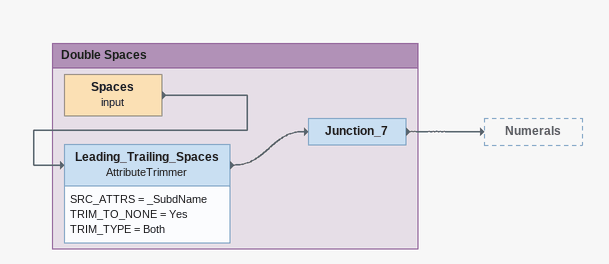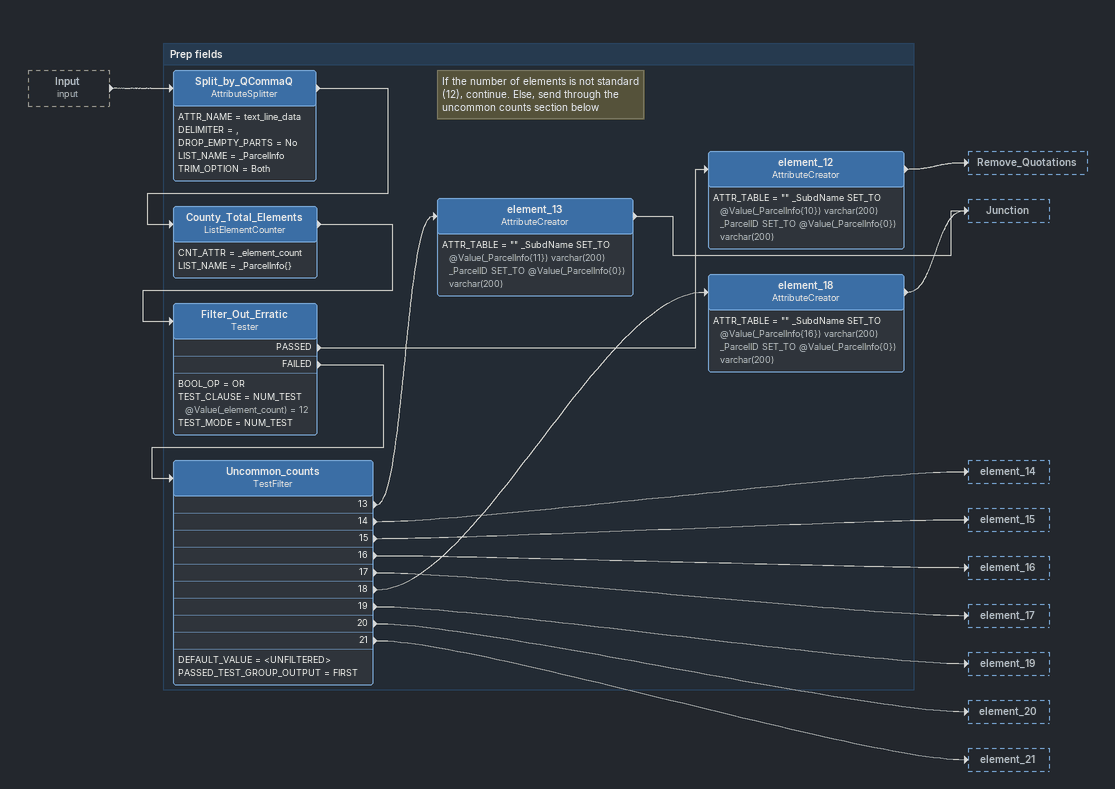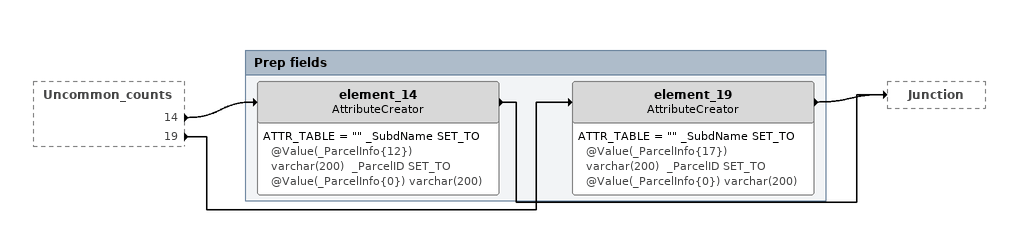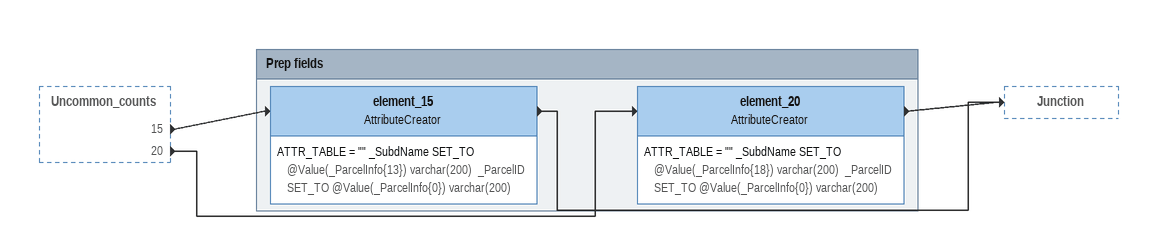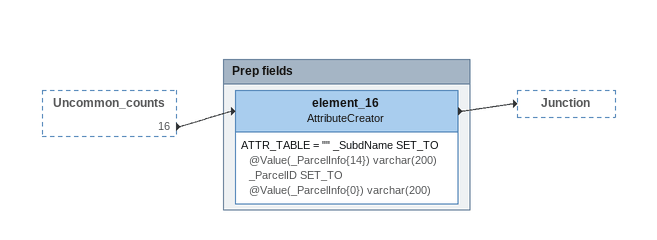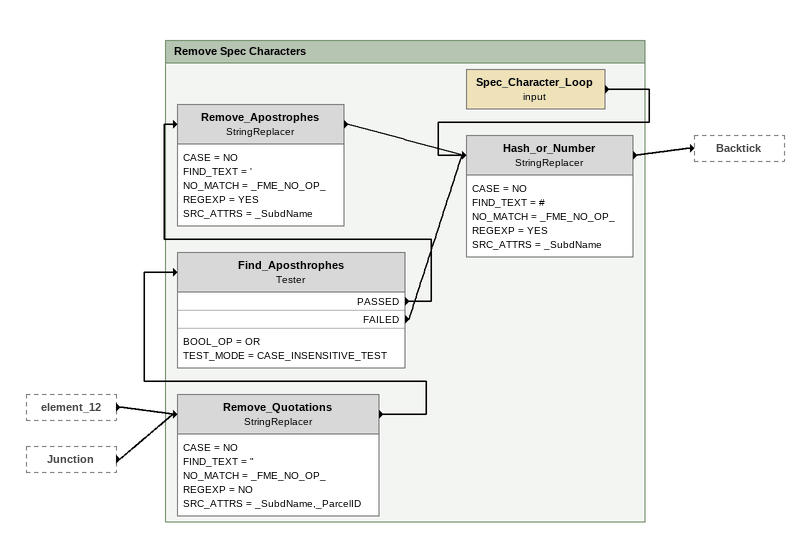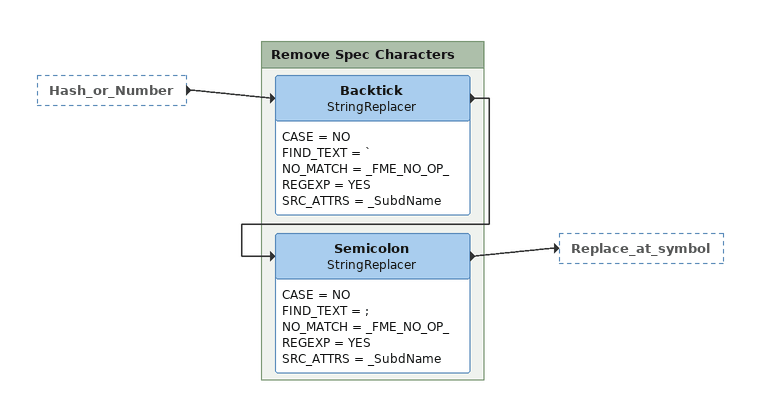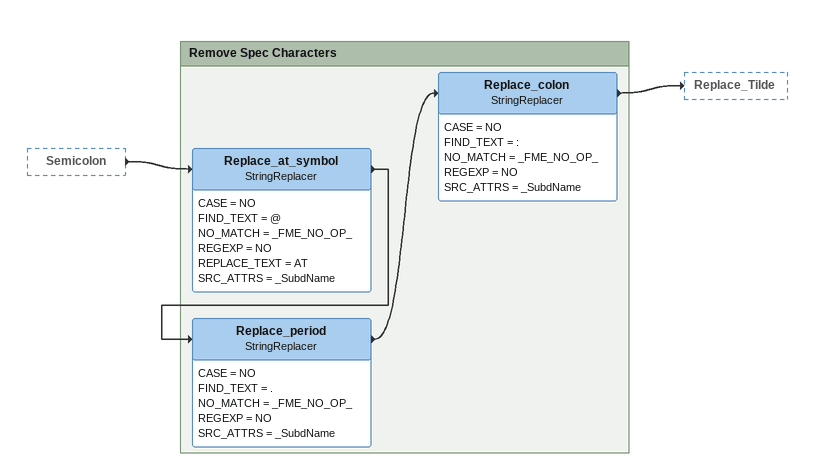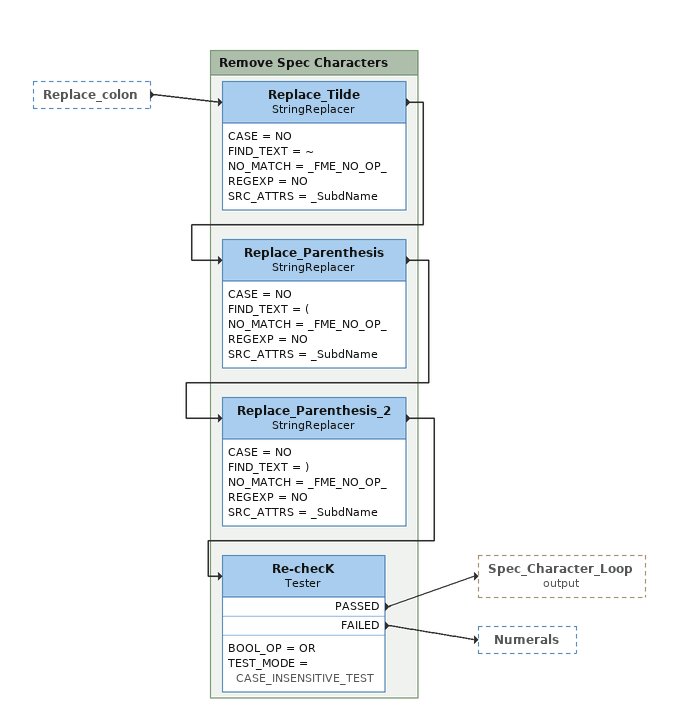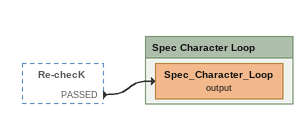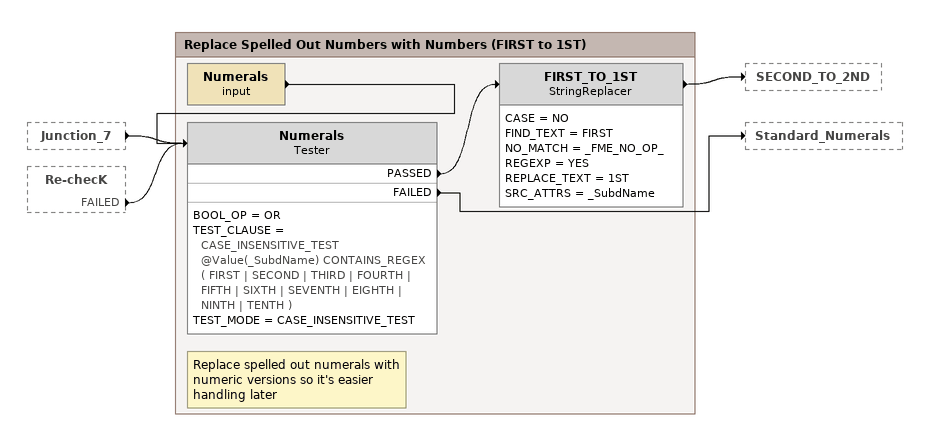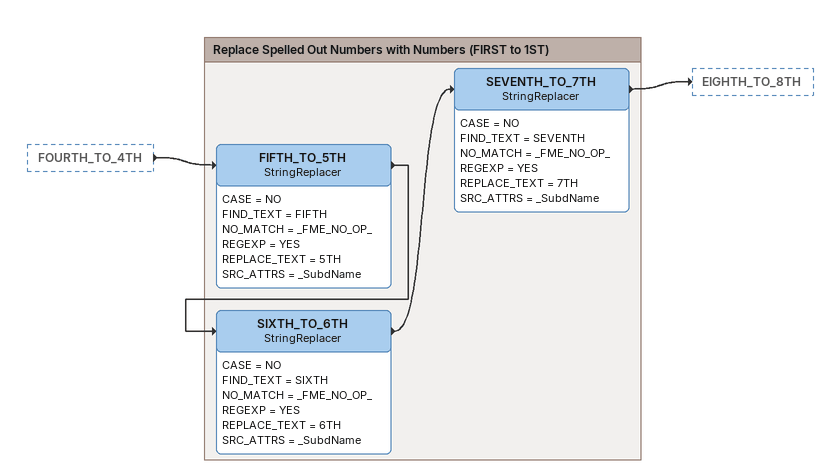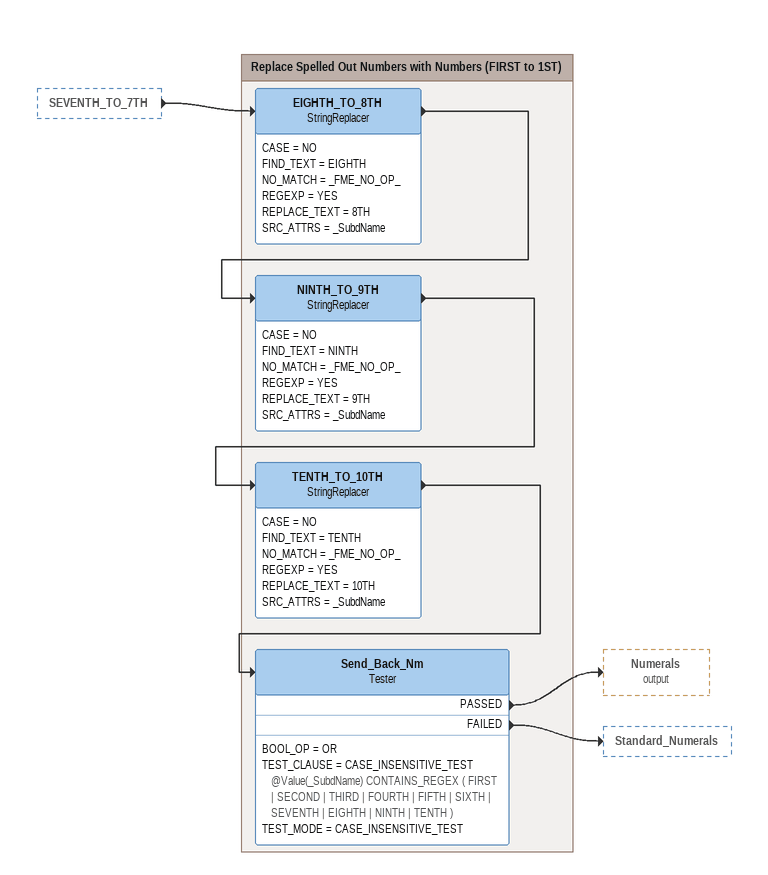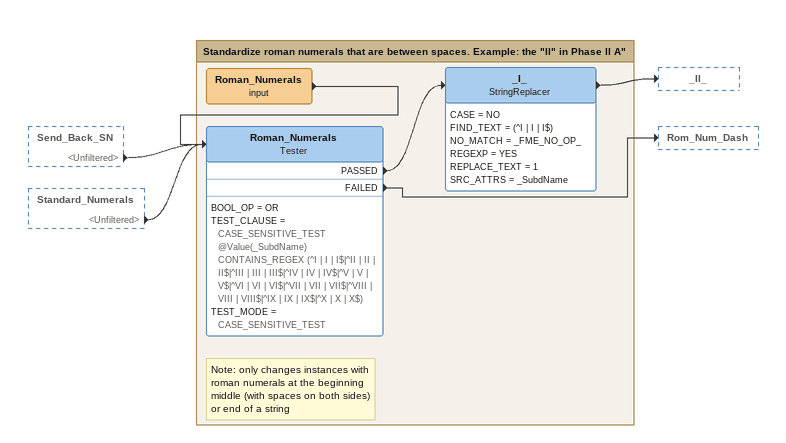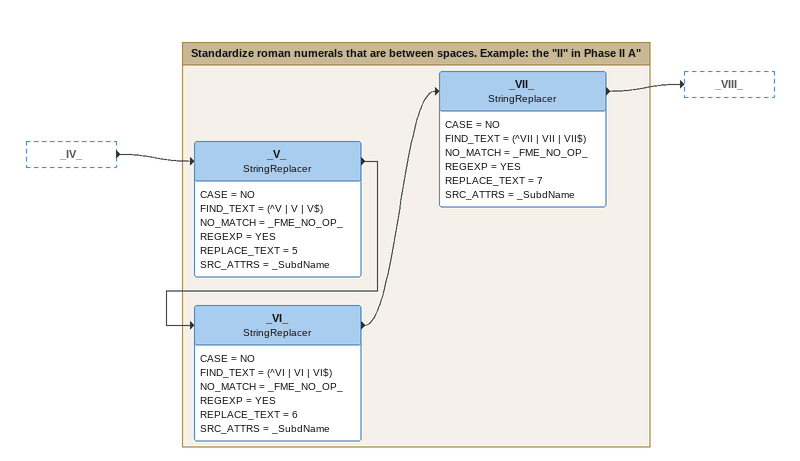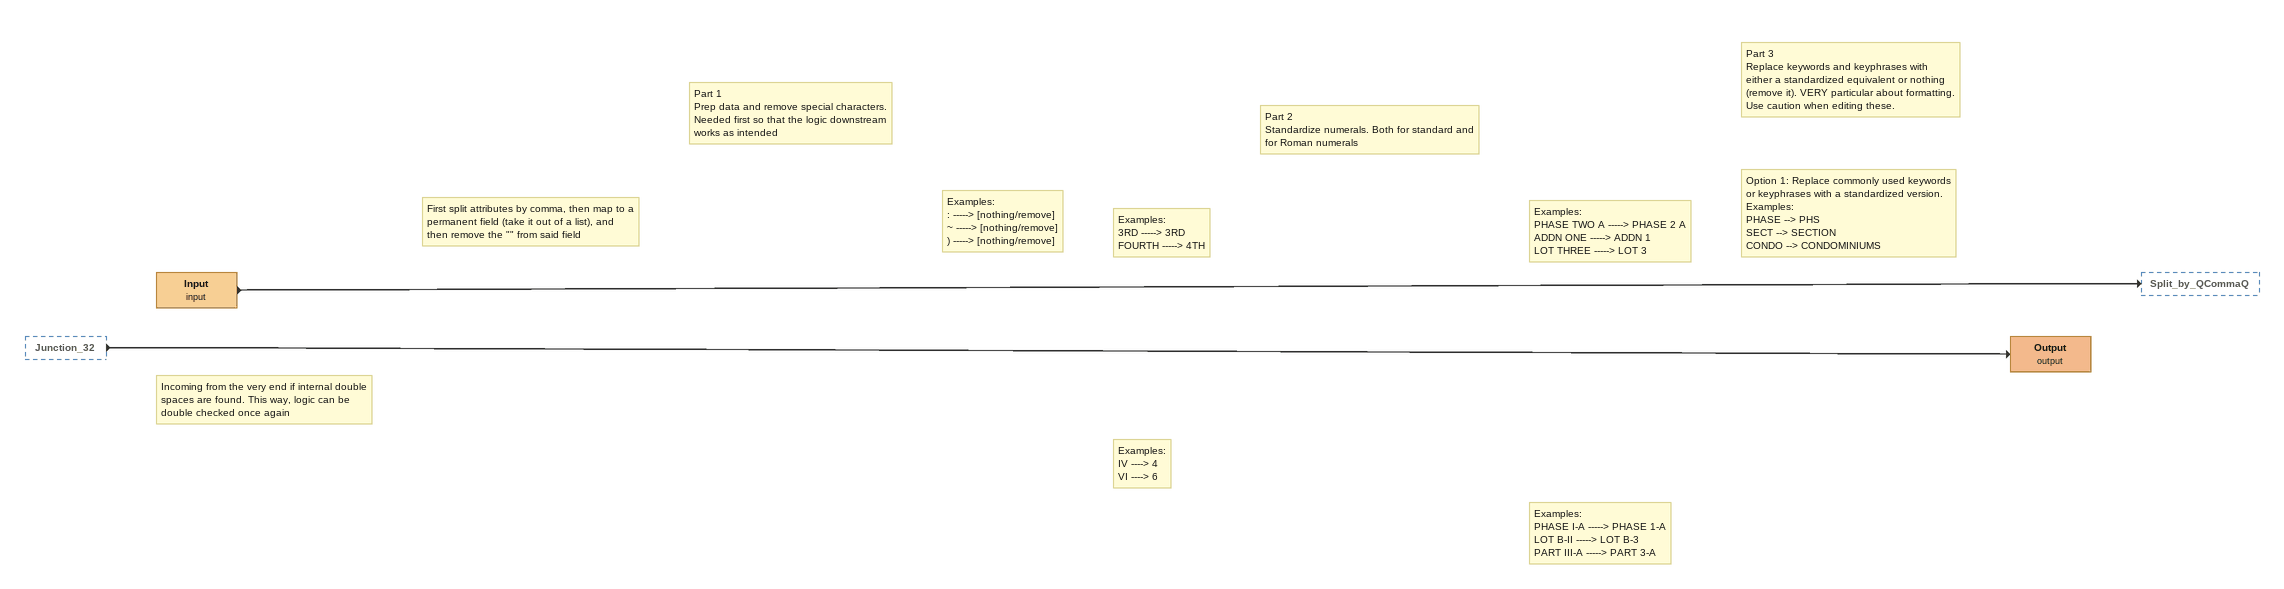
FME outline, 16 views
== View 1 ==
Bookmark: Double Spaces
Spaces (input)
    -> Leading_Trailing_Spaces
Leading_Trailing_Spaces: AttributeTrimmer
    SRC_ATTRS = _SubdName
    TRIM_TO_NONE = Yes
    TRIM_TYPE = Both
    -> Junction_7
Junction_7
    -> Numerals

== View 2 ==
Input (input) [outside]
    -> Split_by_QCommaQ

Bookmark: Prep fields
Split_by_QCommaQ: AttributeSplitter
    ATTR_NAME = text_line_data
    DELIMITER = ,
    DROP_EMPTY_PARTS = No
    LIST_NAME = _ParcelInfo
    TRIM_OPTION = Both
    -> County_Total_Elements
County_Total_Elements: ListElementCounter
    CNT_ATTR = _element_count
    LIST_NAME = _ParcelInfo{}
    -> Filter_Out_Erratic
Note: If the number of elements is not standard (12), continue. Else, send through the uncommon counts section below
Filter_Out_Erratic: Tester
    BOOL_OP = OR
    TEST_CLAUSE = NUM_TEST @Value(_element_count) = 12
    TEST_MODE = NUM_TEST
    PASSED -> element_12
    FAILED -> Uncommon_counts
element_12: AttributeCreator
    ATTR_TABLE = "" _SubdName SET_TO @Value(_ParcelInfo{10}) varchar(200)  _ParcelID SET_TO @Value(_ParcelInfo{0}) varchar(200)
    -> Remove_Quotations
Uncommon_counts: TestFilter
    DEFAULT_VALUE = <UNFILTERED>
    PASSED_TEST_GROUP_OUTPUT = FIRST
    13 -> element_13
    14 -> element_14
    15 -> element_15
    16 -> element_16
    17 -> element_17
    18 -> element_18
    19 -> element_19
    20 -> element_20
    21 -> element_21
element_13: AttributeCreator
    ATTR_TABLE = "" _SubdName SET_TO @Value(_ParcelInfo{11}) varchar(200)  _ParcelID SET_TO @Value(_ParcelInfo{0}) varchar(200)
    -> Junction
element_18: AttributeCreator
    ATTR_TABLE = "" _SubdName SET_TO @Value(_ParcelInfo{16}) varchar(200)  _ParcelID SET_TO @Value(_ParcelInfo{0}) varchar(200)
    -> Junction

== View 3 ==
Uncommon_counts [outside]
    14 -> element_14
    19 -> element_19

Bookmark: Prep fields
element_14: AttributeCreator
    ATTR_TABLE = "" _SubdName SET_TO @Value(_ParcelInfo{12}) varchar(200)  _ParcelID SET_TO @Value(_ParcelInfo{0}) varchar(200)
    -> Junction
element_19: AttributeCreator
    ATTR_TABLE = "" _SubdName SET_TO @Value(_ParcelInfo{17}) varchar(200)  _ParcelID SET_TO @Value(_ParcelInfo{0}) varchar(200)
    -> Junction

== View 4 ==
Uncommon_counts [outside]
    15 -> element_15
    20 -> element_20

Bookmark: Prep fields
element_15: AttributeCreator
    ATTR_TABLE = "" _SubdName SET_TO @Value(_ParcelInfo{13}) varchar(200)  _ParcelID SET_TO @Value(_ParcelInfo{0}) varchar(200)
    -> Junction
element_20: AttributeCreator
    ATTR_TABLE = "" _SubdName SET_TO @Value(_ParcelInfo{18}) varchar(200)  _ParcelID SET_TO @Value(_ParcelInfo{0}) varchar(200)
    -> Junction

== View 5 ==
Uncommon_counts [outside]
    16 -> element_16

Bookmark: Prep fields
element_16: AttributeCreator
    ATTR_TABLE = "" _SubdName SET_TO @Value(_ParcelInfo{14}) varchar(200)  _ParcelID SET_TO @Value(_ParcelInfo{0}) varchar(200)
    -> Junction

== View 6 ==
element_12 [outside]
    -> Remove_Quotations
Junction [outside]
    -> Remove_Quotations

Bookmark: Remove Spec Characters
Remove_Quotations: StringReplacer
    CASE = NO
    FIND_TEXT = "
    NO_MATCH = _FME_NO_OP_
    REGEXP = NO
    SRC_ATTRS = _SubdName,_ParcelID
    -> Find_Aposthrophes
Find_Aposthrophes: Tester
    BOOL_OP = OR
    TEST_MODE = CASE_INSENSITIVE_TEST
    PASSED -> Remove_Apostrophes
    FAILED -> Hash_or_Number
Remove_Apostrophes: StringReplacer
    CASE = NO
    FIND_TEXT = '
    NO_MATCH = _FME_NO_OP_
    REGEXP = YES
    SRC_ATTRS = _SubdName
    -> Hash_or_Number
Spec_Character_Loop (input)
    -> Hash_or_Number
Hash_or_Number: StringReplacer
    CASE = NO
    FIND_TEXT = #
    NO_MATCH = _FME_NO_OP_
    REGEXP = YES
    SRC_ATTRS = _SubdName
    -> Backtick

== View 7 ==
Hash_or_Number [outside]
    -> Backtick

Bookmark: Remove Spec Characters
Backtick: StringReplacer
    CASE = NO
    FIND_TEXT = `
    NO_MATCH = _FME_NO_OP_
    REGEXP = YES
    SRC_ATTRS = _SubdName
    -> Semicolon
Semicolon: StringReplacer
    CASE = NO
    FIND_TEXT = ;
    NO_MATCH = _FME_NO_OP_
    REGEXP = YES
    SRC_ATTRS = _SubdName
    -> Replace_at_symbol

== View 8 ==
Semicolon [outside]
    -> Replace_at_symbol

Bookmark: Remove Spec Characters
Replace_at_symbol: StringReplacer
    CASE = NO
    FIND_TEXT = @
    NO_MATCH = _FME_NO_OP_
    REGEXP = NO
    REPLACE_TEXT = AT
    SRC_ATTRS = _SubdName
    -> Replace_period
Replace_period: StringReplacer
    CASE = NO
    FIND_TEXT = .
    NO_MATCH = _FME_NO_OP_
    REGEXP = NO
    SRC_ATTRS = _SubdName
    -> Replace_colon
Replace_colon: StringReplacer
    CASE = NO
    FIND_TEXT = :
    NO_MATCH = _FME_NO_OP_
    REGEXP = NO
    SRC_ATTRS = _SubdName
    -> Replace_Tilde

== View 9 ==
Replace_colon [outside]
    -> Replace_Tilde

Bookmark: Remove Spec Characters
Replace_Tilde: StringReplacer
    CASE = NO
    FIND_TEXT = ~
    NO_MATCH = _FME_NO_OP_
    REGEXP = NO
    SRC_ATTRS = _SubdName
    -> Replace_Parenthesis
Replace_Parenthesis: StringReplacer
    CASE = NO
    FIND_TEXT = (
    NO_MATCH = _FME_NO_OP_
    REGEXP = NO
    SRC_ATTRS = _SubdName
    -> Replace_Parenthesis_2
Replace_Parenthesis_2: StringReplacer
    CASE = NO
    FIND_TEXT = )
    NO_MATCH = _FME_NO_OP_
    REGEXP = NO
    SRC_ATTRS = _SubdName
    -> Re-checK
Re-checK: Tester
    BOOL_OP = OR
    TEST_MODE = CASE_INSENSITIVE_TEST
    PASSED -> Spec_Character_Loop (output)
    FAILED -> Numerals

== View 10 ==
Re-checK [outside]
    PASSED -> Spec_Character_Loop (output)

Bookmark: Spec Character Loop
Spec_Character_Loop (output)

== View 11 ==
Junction_7 [outside]
    -> Numerals
Re-checK [outside]
    FAILED -> Numerals

Bookmark: Replace Spelled Out Numbers with Numbers (FIRST to 1ST)
Numerals (input)
    -> Numerals
Note: Replace spelled out numerals with numeric versions so it's easier handling later
Numerals: Tester
    BOOL_OP = OR
    TEST_CLAUSE = CASE_INSENSITIVE_TEST @Value(_SubdName) CONTAINS_REGEX ( FIRST | SECOND | THIRD | FOURTH | FIFTH | SIXTH | SEVENTH | EIGHTH | NINTH | TENTH )
    TEST_MODE = CASE_INSENSITIVE_TEST
    PASSED -> FIRST_TO_1ST
    FAILED -> Standard_Numerals
FIRST_TO_1ST: StringReplacer
    CASE = NO
    FIND_TEXT = FIRST
    NO_MATCH = _FME_NO_OP_
    REGEXP = YES
    REPLACE_TEXT = 1ST
    SRC_ATTRS = _SubdName
    -> SECOND_TO_2ND

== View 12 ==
FOURTH_TO_4TH [outside]
    -> FIFTH_TO_5TH

Bookmark: Replace Spelled Out Numbers with Numbers (FIRST to 1ST)
FIFTH_TO_5TH: StringReplacer
    CASE = NO
    FIND_TEXT = FIFTH
    NO_MATCH = _FME_NO_OP_
    REGEXP = YES
    REPLACE_TEXT = 5TH
    SRC_ATTRS = _SubdName
    -> SIXTH_TO_6TH
SIXTH_TO_6TH: StringReplacer
    CASE = NO
    FIND_TEXT = SIXTH
    NO_MATCH = _FME_NO_OP_
    REGEXP = YES
    REPLACE_TEXT = 6TH
    SRC_ATTRS = _SubdName
    -> SEVENTH_TO_7TH
SEVENTH_TO_7TH: StringReplacer
    CASE = NO
    FIND_TEXT = SEVENTH
    NO_MATCH = _FME_NO_OP_
    REGEXP = YES
    REPLACE_TEXT = 7TH
    SRC_ATTRS = _SubdName
    -> EIGHTH_TO_8TH

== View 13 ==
SEVENTH_TO_7TH [outside]
    -> EIGHTH_TO_8TH

Bookmark: Replace Spelled Out Numbers with Numbers (FIRST to 1ST)
EIGHTH_TO_8TH: StringReplacer
    CASE = NO
    FIND_TEXT = EIGHTH
    NO_MATCH = _FME_NO_OP_
    REGEXP = YES
    REPLACE_TEXT = 8TH
    SRC_ATTRS = _SubdName
    -> NINTH_TO_9TH
NINTH_TO_9TH: StringReplacer
    CASE = NO
    FIND_TEXT = NINTH
    NO_MATCH = _FME_NO_OP_
    REGEXP = YES
    REPLACE_TEXT = 9TH
    SRC_ATTRS = _SubdName
    -> TENTH_TO_10TH
TENTH_TO_10TH: StringReplacer
    CASE = NO
    FIND_TEXT = TENTH
    NO_MATCH = _FME_NO_OP_
    REGEXP = YES
    REPLACE_TEXT = 10TH
    SRC_ATTRS = _SubdName
    -> Send_Back_Nm
Send_Back_Nm: Tester
    BOOL_OP = OR
    TEST_CLAUSE = CASE_INSENSITIVE_TEST @Value(_SubdName) CONTAINS_REGEX ( FIRST | SECOND | THIRD | FOURTH | FIFTH | SIXTH | SEVENTH | EIGHTH | NINTH | TENTH )
    TEST_MODE = CASE_INSENSITIVE_TEST
    PASSED -> Numerals (output)
    FAILED -> Standard_Numerals

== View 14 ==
Send_Back_SN [outside]
    <Unfiltered> -> Roman_Numerals
Standard_Numerals [outside]
    <Unfiltered> -> Roman_Numerals

Bookmark: Standardize roman numerals that are between spaces. Example: the "II" in Phase II A"
Roman_Numerals (input)
    -> Roman_Numerals
Note: Note: only changes instances with roman numerals at the beginning middle (with spaces on both sides) or end of a string
Roman_Numerals: Tester
    BOOL_OP = OR
    TEST_CLAUSE = CASE_SENSITIVE_TEST @Value(_SubdName) CONTAINS_REGEX (^I | I | I$|^II | II | II$|^III | III | III$|^IV | IV | IV$|^V | V | V$|^VI | VI | VI$|^VII | VII | VII$|^VIII | VIII | VIII$|^IX | IX | IX$|^X | X | X$)
    TEST_MODE = CASE_SENSITIVE_TEST
    PASSED -> _I_
    FAILED -> Rom_Num_Dash
_I_: StringReplacer
    CASE = NO
    FIND_TEXT = (^I | I | I$)
    NO_MATCH = _FME_NO_OP_
    REGEXP = YES
    REPLACE_TEXT = 1
    SRC_ATTRS = _SubdName
    -> _II_

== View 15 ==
_IV_ [outside]
    -> _V_

Bookmark: Standardize roman numerals that are between spaces. Example: the "II" in Phase II A"
_V_: StringReplacer
    CASE = NO
    FIND_TEXT = (^V | V | V$)
    NO_MATCH = _FME_NO_OP_
    REGEXP = YES
    REPLACE_TEXT = 5
    SRC_ATTRS = _SubdName
    -> _VI_
_VI_: StringReplacer
    CASE = NO
    FIND_TEXT = (^VI | VI | VI$)
    NO_MATCH = _FME_NO_OP_
    REGEXP = YES
    REPLACE_TEXT = 6
    SRC_ATTRS = _SubdName
    -> _VII_
_VII_: StringReplacer
    CASE = NO
    FIND_TEXT = (^VII | VII | VII$)
    NO_MATCH = _FME_NO_OP_
    REGEXP = YES
    REPLACE_TEXT = 7
    SRC_ATTRS = _SubdName
    -> _VIII_

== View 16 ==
Junction_32 [outside]
    -> Output (output)
Note: Incoming from the very end if internal double spaces are found. This way, logic can be double checked once again
Note: First split attributes by comma, then map to a permanent field (take it out of a list), and then remove the "" from said field
Note: Part 1 / Prep data and remove special characters. Needed first so that the logic downstream works as intended
Note: Examples: / : -----> [nothing/remove] / ~ -----> [nothing/remove] / ) -----> [nothing/remove]
Note: Examples: / 3RD -----> 3RD / FOURTH -----> 4TH
Note: Examples: / IV ----> 4 / VI ----> 6
Note: Part 2 / Standardize numerals. Both for standard and for Roman numerals
Input (input)
    -> Split_by_QCommaQ
Note: Examples: / PHASE TWO A -----> PHASE 2 A / ADDN ONE -----> ADDN 1 / LOT THREE -----> LOT 3
Note: Examples: / PHASE I-A -----> PHASE 1-A / LOT B-II -----> LOT B-3 / PART III-A -----> PART 3-A
Note: Part 3 / Replace keywords and keyphrases with either a standardized equivalent or nothing (remove it). VERY particular about formatting. Use caution when editing these.
Note: Option 1: Replace commonly used keywords or keyphrases with a standardized version. / Examples: / PHASE --> PHS / SECT --> SECTION / CONDO --> CONDOMINIUMS
Output (output)
